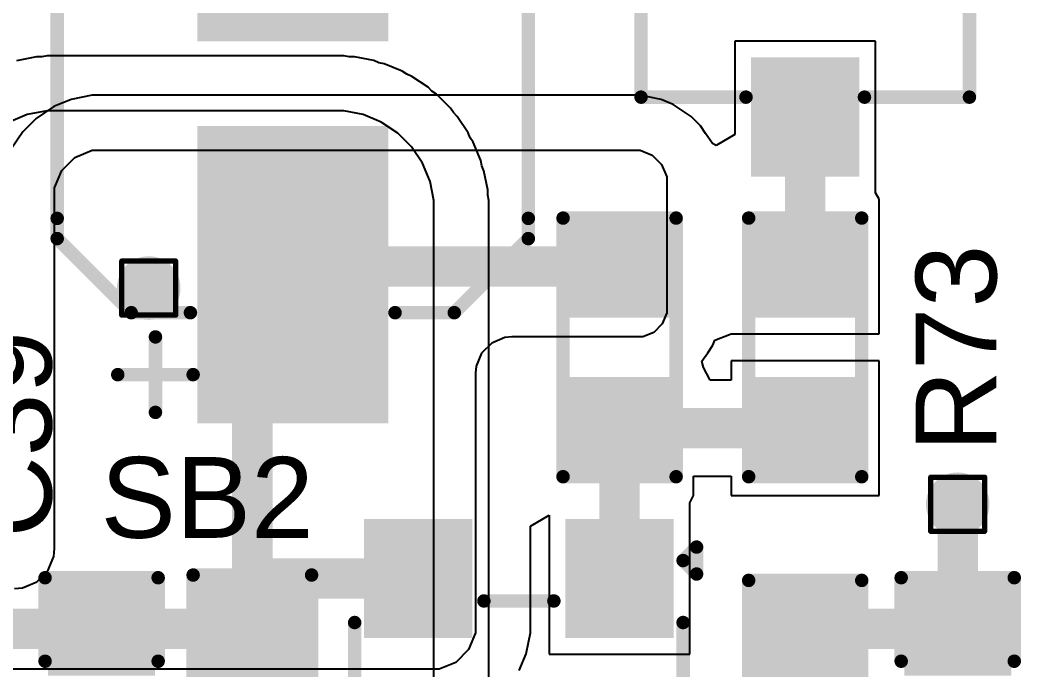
# Model space of a CAD drawing. Header units: inches. Extents: x -40 to 219, y 2 to 133.
# Drawn here: x 74.08 to 83.53, y 24.15 to 30.28 of the extents above; entities that cross this region are included whole.
import ezdxf

# ---------------------------------------------------------------- set-up
doc = ezdxf.new("R2010")
doc.units = ezdxf.units.IN
for name, color, linetype in [('Bottom Layer', 5, 'Continuous'), ('Drill Drawing', 1, 'Continuous'), ('Top Layer', 1, 'Continuous'), ('Top Overlay', 2, 'Continuous'), ('Top Paste', 8, 'Continuous'), ('Top Solder', 216, 'Continuous'), ('Via Holes', 16, 'Continuous')]:
    doc.layers.add(name, color=color, linetype=linetype)
doc.styles.add('Arial', font='', dxfattribs={"height": 0.2})
doc.styles.get('Arial').set_extended_font_data('Arial')

# ---------------------------------------------------------------- blocks, each defined once
blk = doc.blocks.new('S______B______27')
at = {"layer": 'Top Layer'}
for points in [[(-1.143, -0.4445), (-1.143, 0.4445), (-0.3809999999999999, 0.4445), (-0.3809999999999999, -0.4445)], [(0.3809999999999999, -0.4445), (0.3809999999999999, 0.4445), (1.143, 0.4445), (1.143, -0.4445)]]:
    blk.add_hatch(color=1, dxfattribs=at).paths.add_polyline_path(points)
at = {"layer": 'Top Paste'}
for points in [[(-1.143, -0.4445), (-1.143, 0.4445), (-0.3809999999999999, 0.4445), (-0.3809999999999999, -0.4445)], [(0.3809999999999999, -0.4445), (0.3809999999999999, 0.4445), (1.143, 0.4445), (1.143, -0.4445)]]:
    blk.add_hatch(color=8, dxfattribs=at).paths.add_polyline_path(points)
at = {"layer": 'Top Solder'}
for points in [[(-1.2446, -0.5460999999999999), (-1.2446, 0.5460999999999999), (-0.2794, 0.5460999999999999), (-0.2794, -0.5460999999999999)], [(0.2794, -0.5460999999999999), (0.2794, 0.5460999999999999), (1.2446, 0.5460999999999999), (1.2446, -0.5460999999999999)]]:
    blk.add_hatch(color=216, dxfattribs=at).paths.add_polyline_path(points)
at = {"layer": 'Top Overlay'}
for points in [[(-1.27, 0.5588, 0.127, 0.127, 0), (-1.27, -0.5588, 0.127, 0.127, 0)], [(-1.27, 0.5588, 0.127, 0.127, 0), (1.27, 0.5588, 0.127, 0.127, 0)], [(1.27, 0.5588, 0.127, 0.127, 0), (1.27, -0.5588, 0.127, 0.127, 0)], [(-1.27, -0.5588, 0.127, 0.127, 0), (1.27, -0.5588, 0.127, 0.127, 0)]]:
    blk.add_lwpolyline(points, format="xyseb", dxfattribs=at)
for points in [[(-1.30175, 0.5588, 0.0635, 0.0635, 1), (-1.23825, 0.5588, 0.0635, 0.0635, 1)], [(-1.30175, 0.5588, 0.0635, 0.0635, 1), (-1.23825, 0.5588, 0.0635, 0.0635, 1)], [(1.23825, 0.5588, 0.0635, 0.0635, 1), (1.30175, 0.5588, 0.0635, 0.0635, 1)], [(1.23825, 0.5588, 0.0635, 0.0635, 1), (1.30175, 0.5588, 0.0635, 0.0635, 1)], [(-1.30175, -0.5588, 0.0635, 0.0635, 1), (-1.23825, -0.5588, 0.0635, 0.0635, 1)], [(-1.30175, -0.5588, 0.0635, 0.0635, 1), (-1.23825, -0.5588, 0.0635, 0.0635, 1)], [(1.23825, -0.5588, 0.0635, 0.0635, 1), (1.30175, -0.5588, 0.0635, 0.0635, 1)], [(1.23825, -0.5588, 0.0635, 0.0635, 1), (1.30175, -0.5588, 0.0635, 0.0635, 1)]]:
    blk.add_lwpolyline(points, format="xyseb", close=True, dxfattribs=at)
blk = doc.blocks.new('R___0603_33')
at = {"layer": 'Top Layer'}
for points in [[(-0.3809999999999999, 0.4445), (-0.3809999999999999, -0.4445), (-1.143, -0.4445), (-1.143, 0.4445)], [(1.143, 0.4445), (1.143, -0.4445), (0.3809999999999999, -0.4445), (0.3809999999999999, 0.4445)]]:
    blk.add_hatch(color=1, dxfattribs=at).paths.add_polyline_path(points)
at = {"layer": 'Top Paste'}
for points in [[(-0.3809999999999999, 0.4445), (-0.3809999999999999, -0.4445), (-1.143, -0.4445), (-1.143, 0.4445)], [(1.143, 0.4445), (1.143, -0.4445), (0.3809999999999999, -0.4445), (0.3809999999999999, 0.4445)]]:
    blk.add_hatch(color=8, dxfattribs=at).paths.add_polyline_path(points)
at = {"layer": 'Top Solder'}
for points in [[(-0.2794, 0.5460999999999999), (-0.2794, -0.5460999999999999), (-1.2446, -0.5460999999999999), (-1.2446, 0.5460999999999999)], [(1.2446, 0.5460999999999999), (1.2446, -0.5460999999999999), (0.2794, -0.5460999999999999), (0.2794, 0.5460999999999999)]]:
    blk.add_hatch(color=216, dxfattribs=at).paths.add_polyline_path(points)
at = {"layer": 'Top Overlay'}
for points in [[(-1.2192, 0.5334, 0.127, 0.127, 0), (1.2192, 0.5334, 0.127, 0.127, 0)], [(-1.2192, 0.5334, 0.127, 0.127, 0), (-1.2192, -0.5334, 0.127, 0.127, 0)], [(1.2192, 0.5334, 0.127, 0.127, 0), (1.2192, -0.5334, 0.127, 0.127, 0)], [(-1.2192, -0.5334, 0.127, 0.127, 0), (1.2192, -0.5334, 0.127, 0.127, 0)]]:
    blk.add_lwpolyline(points, format="xyseb", dxfattribs=at)
for points in [[(-1.25095, 0.5334, 0.0635, 0.0635, 1), (-1.18745, 0.5334, 0.0635, 0.0635, 1)], [(-1.25095, 0.5334, 0.0635, 0.0635, 1), (-1.18745, 0.5334, 0.0635, 0.0635, 1)], [(1.18745, 0.5334, 0.0635, 0.0635, 1), (1.25095, 0.5334, 0.0635, 0.0635, 1)], [(1.18745, 0.5334, 0.0635, 0.0635, 1), (1.25095, 0.5334, 0.0635, 0.0635, 1)], [(-1.25095, -0.5334, 0.0635, 0.0635, 1), (-1.18745, -0.5334, 0.0635, 0.0635, 1)], [(-1.25095, -0.5334, 0.0635, 0.0635, 1), (-1.18745, -0.5334, 0.0635, 0.0635, 1)], [(1.18745, -0.5334, 0.0635, 0.0635, 1), (1.25095, -0.5334, 0.0635, 0.0635, 1)], [(1.18745, -0.5334, 0.0635, 0.0635, 1), (1.25095, -0.5334, 0.0635, 0.0635, 1)]]:
    blk.add_lwpolyline(points, format="xyseb", close=True, dxfattribs=at)
blk = doc.blocks.new('R___0603_45')
at = {"layer": 'Top Layer'}
for points in [[(-0.3809999999999999, 0.4445), (-0.3809999999999999, -0.4445), (-1.143, -0.4445), (-1.143, 0.4445)], [(1.143, 0.4445), (1.143, -0.4445), (0.3809999999999999, -0.4445), (0.3809999999999999, 0.4445)]]:
    blk.add_hatch(color=1, dxfattribs=at).paths.add_polyline_path(points)
at = {"layer": 'Top Paste'}
for points in [[(-0.3809999999999999, 0.4445), (-0.3809999999999999, -0.4445), (-1.143, -0.4445), (-1.143, 0.4445)], [(1.143, 0.4445), (1.143, -0.4445), (0.3809999999999999, -0.4445), (0.3809999999999999, 0.4445)]]:
    blk.add_hatch(color=8, dxfattribs=at).paths.add_polyline_path(points)
at = {"layer": 'Top Solder'}
for points in [[(-0.2794, 0.5460999999999999), (-0.2794, -0.5460999999999999), (-1.2446, -0.5460999999999999), (-1.2446, 0.5460999999999999)], [(1.2446, 0.5460999999999999), (1.2446, -0.5460999999999999), (0.2794, -0.5460999999999999), (0.2794, 0.5460999999999999)]]:
    blk.add_hatch(color=216, dxfattribs=at).paths.add_polyline_path(points)
at = {"layer": 'Top Overlay'}
for points in [[(-1.2192, 0.5334, 0.127, 0.127, 0), (1.2192, 0.5334, 0.127, 0.127, 0)], [(-1.2192, 0.5334, 0.127, 0.127, 0), (-1.2192, -0.5334, 0.127, 0.127, 0)], [(1.2192, 0.5334, 0.127, 0.127, 0), (1.2192, -0.5334, 0.127, 0.127, 0)], [(-1.2192, -0.5334, 0.127, 0.127, 0), (1.2192, -0.5334, 0.127, 0.127, 0)]]:
    blk.add_lwpolyline(points, format="xyseb", dxfattribs=at)
for points in [[(-1.25095, 0.5334, 0.0635, 0.0635, 1), (-1.18745, 0.5334, 0.0635, 0.0635, 1)], [(-1.25095, 0.5334, 0.0635, 0.0635, 1), (-1.18745, 0.5334, 0.0635, 0.0635, 1)], [(1.18745, 0.5334, 0.0635, 0.0635, 1), (1.25095, 0.5334, 0.0635, 0.0635, 1)], [(1.18745, 0.5334, 0.0635, 0.0635, 1), (1.25095, 0.5334, 0.0635, 0.0635, 1)], [(-1.25095, -0.5334, 0.0635, 0.0635, 1), (-1.18745, -0.5334, 0.0635, 0.0635, 1)], [(-1.25095, -0.5334, 0.0635, 0.0635, 1), (-1.18745, -0.5334, 0.0635, 0.0635, 1)], [(1.18745, -0.5334, 0.0635, 0.0635, 1), (1.25095, -0.5334, 0.0635, 0.0635, 1)], [(1.18745, -0.5334, 0.0635, 0.0635, 1), (1.25095, -0.5334, 0.0635, 0.0635, 1)]]:
    blk.add_lwpolyline(points, format="xyseb", close=True, dxfattribs=at)
blk = doc.blocks.new('R___0603_53')
at = {"layer": 'Top Layer'}
for points in [[(-0.3809999999999999, 0.4445), (-0.3809999999999999, -0.4445), (-1.143, -0.4445), (-1.143, 0.4445)], [(1.143, 0.4445), (1.143, -0.4445), (0.3809999999999999, -0.4445), (0.3809999999999999, 0.4445)]]:
    blk.add_hatch(color=1, dxfattribs=at).paths.add_polyline_path(points)
at = {"layer": 'Top Paste'}
for points in [[(-0.3809999999999999, 0.4445), (-0.3809999999999999, -0.4445), (-1.143, -0.4445), (-1.143, 0.4445)], [(1.143, 0.4445), (1.143, -0.4445), (0.3809999999999999, -0.4445), (0.3809999999999999, 0.4445)]]:
    blk.add_hatch(color=8, dxfattribs=at).paths.add_polyline_path(points)
at = {"layer": 'Top Solder'}
for points in [[(-0.2794, 0.5460999999999999), (-0.2794, -0.5460999999999999), (-1.2446, -0.5460999999999999), (-1.2446, 0.5460999999999999)], [(1.2446, 0.5460999999999999), (1.2446, -0.5460999999999999), (0.2794, -0.5460999999999999), (0.2794, 0.5460999999999999)]]:
    blk.add_hatch(color=216, dxfattribs=at).paths.add_polyline_path(points)
at = {"layer": 'Top Overlay'}
for points in [[(-1.2192, 0.5334, 0.127, 0.127, 0), (1.2192, 0.5334, 0.127, 0.127, 0)], [(-1.2192, 0.5334, 0.127, 0.127, 0), (-1.2192, -0.5334, 0.127, 0.127, 0)], [(1.2192, 0.5334, 0.127, 0.127, 0), (1.2192, -0.5334, 0.127, 0.127, 0)], [(-1.2192, -0.5334, 0.127, 0.127, 0), (1.2192, -0.5334, 0.127, 0.127, 0)]]:
    blk.add_lwpolyline(points, format="xyseb", dxfattribs=at)
for points in [[(-1.25095, 0.5334, 0.0635, 0.0635, 1), (-1.18745, 0.5334, 0.0635, 0.0635, 1)], [(-1.25095, 0.5334, 0.0635, 0.0635, 1), (-1.18745, 0.5334, 0.0635, 0.0635, 1)], [(1.18745, 0.5334, 0.0635, 0.0635, 1), (1.25095, 0.5334, 0.0635, 0.0635, 1)], [(1.18745, 0.5334, 0.0635, 0.0635, 1), (1.25095, 0.5334, 0.0635, 0.0635, 1)], [(-1.25095, -0.5334, 0.0635, 0.0635, 1), (-1.18745, -0.5334, 0.0635, 0.0635, 1)], [(-1.25095, -0.5334, 0.0635, 0.0635, 1), (-1.18745, -0.5334, 0.0635, 0.0635, 1)], [(1.18745, -0.5334, 0.0635, 0.0635, 1), (1.25095, -0.5334, 0.0635, 0.0635, 1)], [(1.18745, -0.5334, 0.0635, 0.0635, 1), (1.25095, -0.5334, 0.0635, 0.0635, 1)]]:
    blk.add_lwpolyline(points, format="xyseb", close=True, dxfattribs=at)
blk = doc.blocks.new('SOT_23_116')
at = {"layer": 'Top Layer'}
for points in [[(-0.41000045, 1.46000089), (0.41000045, 1.46000089), (0.41000045, 0.54000019), (-0.41000045, 0.54000019)], [(-1.36000109, -0.54000019), (-0.54000019, -0.54000019), (-0.54000019, -1.46000089), (-1.36000109, -1.46000089)], [(0.54000019, -0.54000019), (1.36000109, -0.54000019), (1.36000109, -1.46000089), (0.54000019, -1.46000089)]]:
    blk.add_hatch(color=1, dxfattribs=at).paths.add_polyline_path(points)
at = {"layer": 'Top Paste'}
for points in [[(-0.41000045, 1.46000089), (0.41000045, 1.46000089), (0.41000045, 0.54000019), (-0.41000045, 0.54000019)], [(-1.36000109, -0.54000019), (-0.54000019, -0.54000019), (-0.54000019, -1.46000089), (-1.36000109, -1.46000089)], [(0.54000019, -0.54000019), (1.36000109, -0.54000019), (1.36000109, -1.46000089), (0.54000019, -1.46000089)]]:
    blk.add_hatch(color=8, dxfattribs=at).paths.add_polyline_path(points)
at = {"layer": 'Top Solder'}
for points in [[(-0.51160045, 1.56160089), (0.51160045, 1.56160089), (0.51160045, 0.43840019), (-0.51160045, 0.43840019)], [(-1.46160109, -0.43840019), (-0.43840019, -0.43840019), (-0.43840019, -1.56160089), (-1.46160109, -1.56160089)], [(0.43840019, -0.43840019), (1.46160109, -0.43840019), (1.46160109, -1.56160089), (0.43840019, -1.56160089)]]:
    blk.add_hatch(color=216, dxfattribs=at).paths.add_polyline_path(points)
at = {"layer": 'Top Overlay'}
for points in [[(-0.5588, 0.8128, 0.127, 0.127, 0), (-1.54940254, 0.8127974599999999, 0.127, 0.127, 0)], [(-1.5494, -0.5841999999999999, 0.127, 0.127, 0), (-1.54940254, 0.8127974599999999, 0.127, 0.127, 0)], [(1.54940254, 0.8127974599999999, 0.127, 0.127, 0), (0.5588, 0.8128, 0.127, 0.127, 0)], [(1.54940254, 0.8127974599999999, 0.127, 0.127, 0), (1.5494, -0.5841999999999999, 0.127, 0.127, 0)], [(0.3302, -0.7874, 0.127, 0.127, 0), (-0.3302, -0.7874, 0.127, 0.127, 0)], [(-1.5494, -1.1684, 0.127, 0.127, 0), (-1.6764, -1.0414, 0.127, 0.127, 0)], [(-1.6764, -1.0414, 0.127, 0.127, 0), (-1.6764, -1.29540254, 0.127, 0.127, 0)], [(-1.5494, -1.1684, 0.127, 0.127, 0), (-1.6764, -1.29540254, 0.127, 0.127, 0)]]:
    blk.add_lwpolyline(points, format="xyseb", dxfattribs=at)
for points in [[(-1.58115254, 0.8127974599999999, 0.0635, 0.0635, 1), (-1.51765254, 0.8127974599999999, 0.0635, 0.0635, 1)], [(-1.58115254, 0.8127974599999999, 0.0635, 0.0635, 1), (-1.51765254, 0.8127974599999999, 0.0635, 0.0635, 1)], [(-0.5905499999999999, 0.8128, 0.0635, 0.0635, 1), (-0.52705, 0.8128, 0.0635, 0.0635, 1)], [(0.52705, 0.8128, 0.0635, 0.0635, 1), (0.5905499999999999, 0.8128, 0.0635, 0.0635, 1)], [(1.51765254, 0.8127974599999999, 0.0635, 0.0635, 1), (1.58115254, 0.8127974599999999, 0.0635, 0.0635, 1)], [(1.51765254, 0.8127974599999999, 0.0635, 0.0635, 1), (1.58115254, 0.8127974599999999, 0.0635, 0.0635, 1)], [(-1.58115, -0.5841999999999999, 0.0635, 0.0635, 1), (-1.51765, -0.5841999999999999, 0.0635, 0.0635, 1)], [(1.51765, -0.5841999999999999, 0.0635, 0.0635, 1), (1.58115, -0.5841999999999999, 0.0635, 0.0635, 1)], [(-0.36195, -0.7874, 0.0635, 0.0635, 1), (-0.29845, -0.7874, 0.0635, 0.0635, 1)], [(0.29845, -0.7874, 0.0635, 0.0635, 1), (0.36195, -0.7874, 0.0635, 0.0635, 1)], [(-1.70815, -1.0414, 0.0635, 0.0635, 1), (-1.64465, -1.0414, 0.0635, 0.0635, 1)], [(-1.70815, -1.0414, 0.0635, 0.0635, 1), (-1.64465, -1.0414, 0.0635, 0.0635, 1)], [(-1.58115, -1.1684, 0.0635, 0.0635, 1), (-1.51765, -1.1684, 0.0635, 0.0635, 1)], [(-1.58115, -1.1684, 0.0635, 0.0635, 1), (-1.51765, -1.1684, 0.0635, 0.0635, 1)], [(-1.70815, -1.29540254, 0.0635, 0.0635, 1), (-1.64465, -1.29540254, 0.0635, 0.0635, 1)], [(-1.70815, -1.29540254, 0.0635, 0.0635, 1), (-1.64465, -1.29540254, 0.0635, 0.0635, 1)]]:
    blk.add_lwpolyline(points, format="xyseb", close=True, dxfattribs=at)
blk = doc.blocks.new('SOT_23_122')
at = {"layer": 'Top Layer'}
for points in [[(-0.41000045, 1.46000089), (0.41000045, 1.46000089), (0.41000045, 0.54000019), (-0.41000045, 0.54000019)], [(-1.36000109, -0.54000019), (-0.54000019, -0.54000019), (-0.54000019, -1.46000089), (-1.36000109, -1.46000089)], [(0.54000019, -0.54000019), (1.36000109, -0.54000019), (1.36000109, -1.46000089), (0.54000019, -1.46000089)]]:
    blk.add_hatch(color=1, dxfattribs=at).paths.add_polyline_path(points)
at = {"layer": 'Top Paste'}
for points in [[(-0.41000045, 1.46000089), (0.41000045, 1.46000089), (0.41000045, 0.54000019), (-0.41000045, 0.54000019)], [(-1.36000109, -0.54000019), (-0.54000019, -0.54000019), (-0.54000019, -1.46000089), (-1.36000109, -1.46000089)], [(0.54000019, -0.54000019), (1.36000109, -0.54000019), (1.36000109, -1.46000089), (0.54000019, -1.46000089)]]:
    blk.add_hatch(color=8, dxfattribs=at).paths.add_polyline_path(points)
at = {"layer": 'Top Solder'}
for points in [[(-0.51160045, 1.56160089), (0.51160045, 1.56160089), (0.51160045, 0.43840019), (-0.51160045, 0.43840019)], [(-1.46160109, -0.43840019), (-0.43840019, -0.43840019), (-0.43840019, -1.56160089), (-1.46160109, -1.56160089)], [(0.43840019, -0.43840019), (1.46160109, -0.43840019), (1.46160109, -1.56160089), (0.43840019, -1.56160089)]]:
    blk.add_hatch(color=216, dxfattribs=at).paths.add_polyline_path(points)
at = {"layer": 'Top Overlay'}
for points in [[(-1.5494, 0.8128, 0.127, 0.127, 0), (-1.54940254, -0.5841999999999999, 0.127, 0.127, 0)], [(-0.5588, 0.8128, 0.127, 0.127, 0), (-1.5494, 0.8128, 0.127, 0.127, 0)], [(1.5494, 0.8128, 0.127, 0.127, 0), (0.5588, 0.8128, 0.127, 0.127, 0)], [(1.54940254, -0.5841999999999999, 0.127, 0.127, 0), (1.5494, 0.8128, 0.127, 0.127, 0)], [(0.3302, -0.7874, 0.127, 0.127, 0), (-0.3302, -0.7874, 0.127, 0.127, 0)], [(-1.5494, -1.1684, 0.127, 0.127, 0), (-1.6764, -1.0414, 0.127, 0.127, 0)], [(-1.6764, -1.0414, 0.127, 0.127, 0), (-1.6764, -1.2954, 0.127, 0.127, 0)], [(-1.5494, -1.1684, 0.127, 0.127, 0), (-1.6764, -1.2954, 0.127, 0.127, 0)]]:
    blk.add_lwpolyline(points, format="xyseb", dxfattribs=at)
for points in [[(-1.58115, 0.8128, 0.0635, 0.0635, 1), (-1.51765, 0.8128, 0.0635, 0.0635, 1)], [(-1.58115, 0.8128, 0.0635, 0.0635, 1), (-1.51765, 0.8128, 0.0635, 0.0635, 1)], [(-0.5905499999999999, 0.8128, 0.0635, 0.0635, 1), (-0.52705, 0.8128, 0.0635, 0.0635, 1)], [(0.52705, 0.8128, 0.0635, 0.0635, 1), (0.5905499999999999, 0.8128, 0.0635, 0.0635, 1)], [(1.51765, 0.8128, 0.0635, 0.0635, 1), (1.58115, 0.8128, 0.0635, 0.0635, 1)], [(1.51765, 0.8128, 0.0635, 0.0635, 1), (1.58115, 0.8128, 0.0635, 0.0635, 1)], [(-1.58115254, -0.5841999999999999, 0.0635, 0.0635, 1), (-1.51765254, -0.5841999999999999, 0.0635, 0.0635, 1)], [(1.51765254, -0.5841999999999999, 0.0635, 0.0635, 1), (1.58115254, -0.5841999999999999, 0.0635, 0.0635, 1)], [(-0.36195, -0.7874, 0.0635, 0.0635, 1), (-0.29845, -0.7874, 0.0635, 0.0635, 1)], [(0.29845, -0.7874, 0.0635, 0.0635, 1), (0.36195, -0.7874, 0.0635, 0.0635, 1)], [(-1.70815, -1.0414, 0.0635, 0.0635, 1), (-1.64465, -1.0414, 0.0635, 0.0635, 1)], [(-1.70815, -1.0414, 0.0635, 0.0635, 1), (-1.64465, -1.0414, 0.0635, 0.0635, 1)], [(-1.58115, -1.1684, 0.0635, 0.0635, 1), (-1.51765, -1.1684, 0.0635, 0.0635, 1)], [(-1.58115, -1.1684, 0.0635, 0.0635, 1), (-1.51765, -1.1684, 0.0635, 0.0635, 1)], [(-1.70815, -1.2954, 0.0635, 0.0635, 1), (-1.64465, -1.2954, 0.0635, 0.0635, 1)], [(-1.70815, -1.2954, 0.0635, 0.0635, 1), (-1.64465, -1.2954, 0.0635, 0.0635, 1)]]:
    blk.add_lwpolyline(points, format="xyseb", close=True, dxfattribs=at)
blk = doc.blocks.new('C___0603_173')
at = {"layer": 'Top Layer'}
for points in [[(-0.3809999999999999, 0.4445), (-0.3809999999999999, -0.4445), (-1.143, -0.4445), (-1.143, 0.4445)], [(1.143, 0.4445), (1.143, -0.4445), (0.3809999999999999, -0.4445), (0.3809999999999999, 0.4445)]]:
    blk.add_hatch(color=1, dxfattribs=at).paths.add_polyline_path(points)
at = {"layer": 'Top Paste'}
for points in [[(-0.3809999999999999, 0.4445), (-0.3809999999999999, -0.4445), (-1.143, -0.4445), (-1.143, 0.4445)], [(1.143, 0.4445), (1.143, -0.4445), (0.3809999999999999, -0.4445), (0.3809999999999999, 0.4445)]]:
    blk.add_hatch(color=8, dxfattribs=at).paths.add_polyline_path(points)
at = {"layer": 'Top Solder'}
for points in [[(-0.3210001199999999, 0.50449988), (-0.3210001199999999, -0.50449988), (-1.20299988, -0.50449988), (-1.20299988, 0.50449988)], [(1.20299988, 0.50449988), (1.20299988, -0.50449988), (0.3210001199999999, -0.50449988), (0.3210001199999999, 0.50449988)]]:
    blk.add_hatch(color=216, dxfattribs=at).paths.add_polyline_path(points)
at = {"layer": 'Top Overlay'}
for points in [[(-1.2446, 0.5334, 0.127, 0.127, 0), (-0.4571999999999999, 0.5334, 0.127, 0.127, 0)], [(-1.2446, 0.5334, 0.127, 0.127, 0), (-1.2446, -0.5334, 0.127, 0.127, 0)], [(0.4571999999999999, 0.5334, 0.127, 0.127, 0), (1.2446, 0.5334, 0.127, 0.127, 0)], [(1.2446, 0.5334, 0.127, 0.127, 0), (1.2446, -0.5334, 0.127, 0.127, 0)], [(-1.2446, -0.5334, 0.127, 0.127, 0), (-0.4571999999999999, -0.5334, 0.127, 0.127, 0)], [(0.4571999999999999, -0.5334, 0.127, 0.127, 0), (1.2446, -0.5334, 0.127, 0.127, 0)]]:
    blk.add_lwpolyline(points, format="xyseb", dxfattribs=at)
for points in [[(-1.27635, 0.5334, 0.0635, 0.0635, 1), (-1.21285, 0.5334, 0.0635, 0.0635, 1)], [(-1.27635, 0.5334, 0.0635, 0.0635, 1), (-1.21285, 0.5334, 0.0635, 0.0635, 1)], [(-0.4889499999999999, 0.5334, 0.0635, 0.0635, 1), (-0.42545, 0.5334, 0.0635, 0.0635, 1)], [(0.42545, 0.5334, 0.0635, 0.0635, 1), (0.4889499999999999, 0.5334, 0.0635, 0.0635, 1)], [(1.21285, 0.5334, 0.0635, 0.0635, 1), (1.27635, 0.5334, 0.0635, 0.0635, 1)], [(1.21285, 0.5334, 0.0635, 0.0635, 1), (1.27635, 0.5334, 0.0635, 0.0635, 1)], [(-1.27635, -0.5334, 0.0635, 0.0635, 1), (-1.21285, -0.5334, 0.0635, 0.0635, 1)], [(-1.27635, -0.5334, 0.0635, 0.0635, 1), (-1.21285, -0.5334, 0.0635, 0.0635, 1)], [(-0.4889499999999999, -0.5334, 0.0635, 0.0635, 1), (-0.42545, -0.5334, 0.0635, 0.0635, 1)], [(0.42545, -0.5334, 0.0635, 0.0635, 1), (0.4889499999999999, -0.5334, 0.0635, 0.0635, 1)], [(1.21285, -0.5334, 0.0635, 0.0635, 1), (1.27635, -0.5334, 0.0635, 0.0635, 1)], [(1.21285, -0.5334, 0.0635, 0.0635, 1), (1.27635, -0.5334, 0.0635, 0.0635, 1)]]:
    blk.add_lwpolyline(points, format="xyseb", close=True, dxfattribs=at)
blk = doc.blocks.new('RVT1E100M0405__175')
at = {"layer": 'Top Layer'}
for points in [[(-3.09999888, 0.7999996699999999), (-0.499999, 0.7999996699999999), (-0.499999, -0.7999996699999999), (-3.09999888, -0.7999996699999999)], [(0.50000154, 0.7999996699999999), (3.10000142, 0.7999996699999999), (3.10000142, -0.7999996699999999), (0.50000154, -0.7999996699999999)]]:
    blk.add_hatch(color=1, dxfattribs=at).paths.add_polyline_path(points)
at = {"layer": 'Top Paste'}
for points in [[(-3.09999888, 0.7999996699999999), (-0.499999, 0.7999996699999999), (-0.499999, -0.7999996699999999), (-3.09999888, -0.7999996699999999)], [(0.50000154, 0.7999996699999999), (3.10000142, 0.7999996699999999), (3.10000142, -0.7999996699999999), (0.50000154, -0.7999996699999999)]]:
    blk.add_hatch(color=8, dxfattribs=at).paths.add_polyline_path(points)
at = {"layer": 'Top Solder'}
for points in [[(-3.20159888, 0.90159967), (-0.398399, 0.90159967), (-0.398399, -0.90159967), (-3.20159888, -0.90159967)], [(0.39840154, 0.90159967), (3.20160142, 0.90159967), (3.20160142, -0.90159967), (0.39840154, -0.90159967)]]:
    blk.add_hatch(color=216, dxfattribs=at).paths.add_polyline_path(points)
at = {"layer": 'Top Overlay'}
for points in [[(-1.4605, 2.2225, 0.127, 0.127, 0), (-2.159, 1.524, 0.127, 0.127, 0)], [(-1.4605, 2.2225, 0.127, 0.127, 0), (-1.27, 2.2225, 0.127, 0.127, 0)], [(-1.27, 2.2225, 0.127, 0.127, 0), (2.159, 2.2225, 0.127, 0.127, 0)], [(2.159, 2.2225, 0.127, 0.127, 0), (2.159, 0.9905999999999999, 0.127, 0.127, 0)], [(-2.7432, 1.651, 0.127, 0.127, 0), (-2.7432, 0.9397999999999999, 0.127, 0.127, 0)], [(-2.159, 1.524, 0.127, 0.127, 0), (-2.15899746, 0.9652025399999999, 0.127, 0.127, 0)], [(-3.0988, 1.2954, 0.127, 0.127, 0), (-2.3876, 1.2954, 0.127, 0.127, 0)], [(-2.15899746, -0.9652025399999999, 0.127, 0.127, 0), (-2.159, -1.524, 0.127, 0.127, 0)], [(2.159, -0.9905999999999999, 0.127, 0.127, 0), (2.159, -2.2225, 0.127, 0.127, 0)], [(-2.159, -1.524, 0.127, 0.127, 0), (-1.4605, -2.2225, 0.127, 0.127, 0)], [(-1.4605, -2.2225, 0.127, 0.127, 0), (-1.27, -2.2225, 0.127, 0.127, 0)], [(-1.27, -2.2225, 0.127, 0.127, 0), (2.159, -2.2225, 0.127, 0.127, 0)]]:
    blk.add_lwpolyline(points, format="xyseb", dxfattribs=at)
for points in [[(-1.49225, 2.2225, 0.0635, 0.0635, 1), (-1.42875, 2.2225, 0.0635, 0.0635, 1)], [(-1.49225, 2.2225, 0.0635, 0.0635, 1), (-1.42875, 2.2225, 0.0635, 0.0635, 1)], [(-1.30175, 2.2225, 0.0635, 0.0635, 1), (-1.23825, 2.2225, 0.0635, 0.0635, 1)], [(-1.30175, 2.2225, 0.0635, 0.0635, 1), (-1.23825, 2.2225, 0.0635, 0.0635, 1)], [(2.12725, 2.2225, 0.0635, 0.0635, 1), (2.19075, 2.2225, 0.0635, 0.0635, 1)], [(2.12725, 2.2225, 0.0635, 0.0635, 1), (2.19075, 2.2225, 0.0635, 0.0635, 1)], [(-2.77495, 1.651, 0.0635, 0.0635, 1), (-2.71145, 1.651, 0.0635, 0.0635, 1)], [(-2.19075, 1.524, 0.0635, 0.0635, 1), (-2.12725, 1.524, 0.0635, 0.0635, 1)], [(-2.19075, 1.524, 0.0635, 0.0635, 1), (-2.12725, 1.524, 0.0635, 0.0635, 1)], [(-3.13055, 1.2954, 0.0635, 0.0635, 1), (-3.06705, 1.2954, 0.0635, 0.0635, 1)], [(-2.41935, 1.2954, 0.0635, 0.0635, 1), (-2.35585, 1.2954, 0.0635, 0.0635, 1)], [(2.12725, 0.9905999999999999, 0.0635, 0.0635, 1), (2.19075, 0.9905999999999999, 0.0635, 0.0635, 1)], [(-2.77495, 0.9397999999999999, 0.0635, 0.0635, 1), (-2.71145, 0.9397999999999999, 0.0635, 0.0635, 1)], [(-2.19074746, 0.9652025399999999, 0.0635, 0.0635, 1), (-2.12724746, 0.9652025399999999, 0.0635, 0.0635, 1)], [(-2.19074746, -0.9652025399999999, 0.0635, 0.0635, 1), (-2.12724746, -0.9652025399999999, 0.0635, 0.0635, 1)], [(2.12725, -0.9905999999999999, 0.0635, 0.0635, 1), (2.19075, -0.9905999999999999, 0.0635, 0.0635, 1)], [(-2.19075, -1.524, 0.0635, 0.0635, 1), (-2.12725, -1.524, 0.0635, 0.0635, 1)], [(-2.19075, -1.524, 0.0635, 0.0635, 1), (-2.12725, -1.524, 0.0635, 0.0635, 1)], [(-1.49225, -2.2225, 0.0635, 0.0635, 1), (-1.42875, -2.2225, 0.0635, 0.0635, 1)], [(-1.49225, -2.2225, 0.0635, 0.0635, 1), (-1.42875, -2.2225, 0.0635, 0.0635, 1)], [(-1.30175, -2.2225, 0.0635, 0.0635, 1), (-1.23825, -2.2225, 0.0635, 0.0635, 1)], [(-1.30175, -2.2225, 0.0635, 0.0635, 1), (-1.23825, -2.2225, 0.0635, 0.0635, 1)], [(2.12725, -2.2225, 0.0635, 0.0635, 1), (2.19075, -2.2225, 0.0635, 0.0635, 1)], [(2.12725, -2.2225, 0.0635, 0.0635, 1), (2.19075, -2.2225, 0.0635, 0.0635, 1)]]:
    blk.add_lwpolyline(points, format="xyseb", close=True, dxfattribs=at)
blk = doc.blocks.new('C___0603_177')
at = {"layer": 'Top Layer'}
for points in [[(-0.3809999999999999, 0.4445), (-0.3809999999999999, -0.4445), (-1.143, -0.4445), (-1.143, 0.4445)], [(1.143, 0.4445), (1.143, -0.4445), (0.3809999999999999, -0.4445), (0.3809999999999999, 0.4445)]]:
    blk.add_hatch(color=1, dxfattribs=at).paths.add_polyline_path(points)
at = {"layer": 'Top Paste'}
for points in [[(-0.3809999999999999, 0.4445), (-0.3809999999999999, -0.4445), (-1.143, -0.4445), (-1.143, 0.4445)], [(1.143, 0.4445), (1.143, -0.4445), (0.3809999999999999, -0.4445), (0.3809999999999999, 0.4445)]]:
    blk.add_hatch(color=8, dxfattribs=at).paths.add_polyline_path(points)
at = {"layer": 'Top Solder'}
for points in [[(-0.3210001199999999, 0.50449988), (-0.3210001199999999, -0.50449988), (-1.20299988, -0.50449988), (-1.20299988, 0.50449988)], [(1.20299988, 0.50449988), (1.20299988, -0.50449988), (0.3210001199999999, -0.50449988), (0.3210001199999999, 0.50449988)]]:
    blk.add_hatch(color=216, dxfattribs=at).paths.add_polyline_path(points)
at = {"layer": 'Top Overlay'}
for points in [[(-0.4571999999999999, 0.5334, 0.127, 0.127, 0), (-1.2446, 0.5334, 0.127, 0.127, 0)], [(-1.2446, -0.5334, 0.127, 0.127, 0), (-1.2446, 0.5334, 0.127, 0.127, 0)], [(1.2446, 0.5334, 0.127, 0.127, 0), (0.4571999999999999, 0.5334, 0.127, 0.127, 0)], [(1.2446, -0.5334, 0.127, 0.127, 0), (1.2446, 0.5334, 0.127, 0.127, 0)], [(-0.4571999999999999, -0.5334, 0.127, 0.127, 0), (-1.2446, -0.5334, 0.127, 0.127, 0)], [(1.2446, -0.5334, 0.127, 0.127, 0), (0.4571999999999999, -0.5334, 0.127, 0.127, 0)]]:
    blk.add_lwpolyline(points, format="xyseb", dxfattribs=at)
for points in [[(-1.27635, 0.5334, 0.0635, 0.0635, 1), (-1.21285, 0.5334, 0.0635, 0.0635, 1)], [(-1.27635, 0.5334, 0.0635, 0.0635, 1), (-1.21285, 0.5334, 0.0635, 0.0635, 1)], [(-0.4889499999999999, 0.5334, 0.0635, 0.0635, 1), (-0.42545, 0.5334, 0.0635, 0.0635, 1)], [(0.42545, 0.5334, 0.0635, 0.0635, 1), (0.4889499999999999, 0.5334, 0.0635, 0.0635, 1)], [(1.21285, 0.5334, 0.0635, 0.0635, 1), (1.27635, 0.5334, 0.0635, 0.0635, 1)], [(1.21285, 0.5334, 0.0635, 0.0635, 1), (1.27635, 0.5334, 0.0635, 0.0635, 1)], [(-1.27635, -0.5334, 0.0635, 0.0635, 1), (-1.21285, -0.5334, 0.0635, 0.0635, 1)], [(-1.27635, -0.5334, 0.0635, 0.0635, 1), (-1.21285, -0.5334, 0.0635, 0.0635, 1)], [(-0.4889499999999999, -0.5334, 0.0635, 0.0635, 1), (-0.42545, -0.5334, 0.0635, 0.0635, 1)], [(0.42545, -0.5334, 0.0635, 0.0635, 1), (0.4889499999999999, -0.5334, 0.0635, 0.0635, 1)], [(1.21285, -0.5334, 0.0635, 0.0635, 1), (1.27635, -0.5334, 0.0635, 0.0635, 1)], [(1.21285, -0.5334, 0.0635, 0.0635, 1), (1.27635, -0.5334, 0.0635, 0.0635, 1)]]:
    blk.add_lwpolyline(points, format="xyseb", close=True, dxfattribs=at)

msp = doc.modelspace()

# ---------------------------------------------------------------- hatches: boundary and pattern name
at = {"layer": 'Bottom Layer'}
h = msp.add_hatch(color=5, dxfattribs=at)
edge = h.paths.add_edge_path()
edge.add_arc((75.29932108, 27.75019596), 0.2999994, 0, 360)
h = msp.add_hatch(color=5, dxfattribs=at)
edge = h.paths.add_edge_path()
edge.add_arc((82.93191947999999, 25.71179008), 0.2999994, 0, 360)
at = {"layer": 'Top Layer'}
h = msp.add_hatch(color=1, dxfattribs=at)
edge = h.paths.add_edge_path()
edge.add_arc((75.29932108, 27.75019596), 0.2999994, 0, 360)
h = msp.add_hatch(color=1, dxfattribs=at)
edge = h.paths.add_edge_path()
edge.add_arc((82.93191947999999, 25.71179008), 0.2999994, 0, 360)
at = {"layer": 'Via Holes'}
h = msp.add_hatch(color=7, dxfattribs=at)
edge = h.paths.add_edge_path()
edge.add_arc((75.29932108, 27.75019596), 0.1499997, 0, 360)
h = msp.add_hatch(color=7, dxfattribs=at)
edge = h.paths.add_edge_path()
edge.add_arc((82.93191947999999, 25.71179008), 0.1499997, 0, 360)

# ---------------------------------------------------------------- linework, layer by layer
at = {"layer": 'Bottom Layer'}
for p, q in [((74.34011548, 29.9404024), (74.29007748, 29.93045068)), ((74.43562963999999, 29.94039986), (74.34011548, 29.9404024)), ((77.04752687999999, 29.94039986), (74.43562963999999, 29.94039986)), ((77.14031308, 29.94040494), (77.04752687999999, 29.94039986)), ((77.19035108, 29.93045322), (77.14031308, 29.94040494)), ((74.23905395999999, 29.93045068), (74.05169086, 29.89318126)), ((74.29007748, 29.93045068), (74.23905395999999, 29.93045068)), ((77.24137205999999, 29.93045576), (77.19035108, 29.93045322)), ((77.4233783, 29.89425822), (77.24137205999999, 29.93045576)), ((77.470508, 29.87473832), (77.4233783, 29.89425822)), ((77.52055361999999, 29.86478406), (77.470508, 29.87473832)), ((77.69200108, 29.79377074), (77.52055361999999, 29.86478406)), ((77.73442161999999, 29.76542688), (77.69200108, 29.79377074)), ((77.78154878, 29.74590698), (77.73442161999999, 29.76542688)), ((77.93584616, 29.64281092), (77.78154878, 29.74590698)), ((77.97191923999999, 29.60673784), (77.93584616, 29.64281092)), ((78.01433978, 29.57839398), (77.97191923999999, 29.60673784)), ((78.14555872, 29.44717504), (78.01433978, 29.57839398)), ((74.15273968, 29.38518126), (73.97625031999999, 29.31207752)), ((74.34010278, 29.42245068), (74.15273968, 29.38518126)), ((74.43561693999999, 29.42244814), (74.34010278, 29.42245068)), ((77.04755481999999, 29.42244814), (74.43561693999999, 29.42244814)), ((77.14034102, 29.42245321999999), (77.04755481999999, 29.42244814)), ((77.32234726, 29.38625568), (77.14034102, 29.42245321999999)), ((77.49379472, 29.31524236), (77.32234726, 29.38625568)), ((78.17390258, 29.40475704), (78.14555872, 29.44717504)), ((78.20997566, 29.36868142), (78.17390258, 29.40475704)), ((77.6480921, 29.2121463), (77.49379472, 29.31524236)), ((78.31307172, 29.21438404), (78.20997566, 29.36868142)), ((77.77931104, 29.08092736), (77.6480921, 29.2121463)), ((78.33259162, 29.16725688), (78.31307172, 29.21438404)), ((78.36093548, 29.12483634), (78.33259162, 29.16725688)), ((78.4319488, 28.95338888), (78.36093548, 29.12483634)), ((77.8824071, 28.92662998), (77.77931104, 29.08092736)), ((77.95342042, 28.75518252), (77.8824071, 28.92662998)), ((78.44190305999999, 28.9033458), (78.4319488, 28.95338888)), ((78.46142296, 28.85621356), (78.44190305999999, 28.9033458)), ((78.49736142, 28.67551288), (78.46142296, 28.85621356)), ((77.98935888, 28.5744793), (77.95342042, 28.75518252)), ((78.49736142, 28.6252031), (78.49736142, 28.67551288)), ((78.50730806, 28.57589408), (78.49736142, 28.6252031)), ((77.98961288, 28.48144164), (77.98935888, 28.5744793)), ((78.50756206, 28.48285642), (78.50730806, 28.57589408)), ((77.98961288, 17.55838754), (77.98961288, 28.48144164)), ((78.50742235999999, 28.4821503), (78.50756206, 28.48285642)), ((78.5075646, 28.48144164), (78.50742235999999, 28.4821503)), ((78.5075646, 17.55841294), (78.5075646, 28.48144164))]:
    msp.add_line(p, q, dxfattribs=at)
at = {"layer": 'Drill Drawing'}
for points in [[(75.04532108, 28.00419596, 0.0508, 0.0508, 0), (75.55332107999999, 28.00419596, 0.0508, 0.0508, 0)], [(75.04532108, 27.49619596, 0.0508, 0.0508, 0), (75.04532108, 28.00419596, 0.0508, 0.0508, 0)], [(75.55332107999999, 27.49619596, 0.0508, 0.0508, 0), (75.55332107999999, 28.00419596, 0.0508, 0.0508, 0)], [(75.04532108, 27.49619596, 0.0508, 0.0508, 0), (75.55332107999999, 27.49619596, 0.0508, 0.0508, 0)], [(82.67791948, 25.96579008, 0.0508, 0.0508, 0), (83.18591948, 25.96579008, 0.0508, 0.0508, 0)], [(82.67791948, 25.45779008, 0.0508, 0.0508, 0), (82.67791948, 25.96579008, 0.0508, 0.0508, 0)], [(83.18591948, 25.45779008, 0.0508, 0.0508, 0), (83.18591948, 25.96579008, 0.0508, 0.0508, 0)], [(82.67791948, 25.45779008, 0.0508, 0.0508, 0), (83.18591948, 25.45779008, 0.0508, 0.0508, 0)]]:
    msp.add_lwpolyline(points, format="xyseb", dxfattribs=at)
for points in [[(75.03262108, 28.00419596, 0.0254, 0.0254, 1), (75.05802107999999, 28.00419596, 0.0254, 0.0254, 1)], [(75.03262108, 28.00419596, 0.0254, 0.0254, 1), (75.05802107999999, 28.00419596, 0.0254, 0.0254, 1)], [(75.54062108, 28.00419596, 0.0254, 0.0254, 1), (75.56602108, 28.00419596, 0.0254, 0.0254, 1)], [(75.54062108, 28.00419596, 0.0254, 0.0254, 1), (75.56602108, 28.00419596, 0.0254, 0.0254, 1)], [(75.03262108, 27.49619596, 0.0254, 0.0254, 1), (75.05802107999999, 27.49619596, 0.0254, 0.0254, 1)], [(75.03262108, 27.49619596, 0.0254, 0.0254, 1), (75.05802107999999, 27.49619596, 0.0254, 0.0254, 1)], [(75.54062108, 27.49619596, 0.0254, 0.0254, 1), (75.56602108, 27.49619596, 0.0254, 0.0254, 1)], [(75.54062108, 27.49619596, 0.0254, 0.0254, 1), (75.56602108, 27.49619596, 0.0254, 0.0254, 1)], [(82.66521947999999, 25.96579008, 0.0254, 0.0254, 1), (82.69061948, 25.96579008, 0.0254, 0.0254, 1)], [(82.66521947999999, 25.96579008, 0.0254, 0.0254, 1), (82.69061948, 25.96579008, 0.0254, 0.0254, 1)], [(83.17321948, 25.96579008, 0.0254, 0.0254, 1), (83.19861947999999, 25.96579008, 0.0254, 0.0254, 1)], [(83.17321948, 25.96579008, 0.0254, 0.0254, 1), (83.19861947999999, 25.96579008, 0.0254, 0.0254, 1)], [(82.66521947999999, 25.45779008, 0.0254, 0.0254, 1), (82.69061948, 25.45779008, 0.0254, 0.0254, 1)], [(82.66521947999999, 25.45779008, 0.0254, 0.0254, 1), (82.69061948, 25.45779008, 0.0254, 0.0254, 1)], [(83.17321948, 25.45779008, 0.0254, 0.0254, 1), (83.19861947999999, 25.45779008, 0.0254, 0.0254, 1)], [(83.17321948, 25.45779008, 0.0254, 0.0254, 1), (83.19861947999999, 25.45779008, 0.0254, 0.0254, 1)]]:
    msp.add_lwpolyline(points, format="xyseb", close=True, dxfattribs=at)
at = {"layer": 'Top Layer'}
for p, q in [((82.15734139999999, 30.0769909), (80.82934303999998, 30.0769909)), ((80.82934303999998, 30.0769909), (80.82934303999998, 29.19698757999999)), ((82.15734139999999, 28.64899528), (82.15734139999999, 30.0769909)), ((74.76640368, 29.56814762), (74.56819223999999, 29.52872174)), ((74.85482108, 29.56814762), (74.76640368, 29.56814762)), ((79.87213642, 29.56814254), (74.85482108, 29.56814762)), ((79.93462041999999, 29.56815015999999), (79.87213642, 29.56814254)), ((79.93463311999999, 29.56814762), (79.93462041999999, 29.56815015999999)), ((79.93464582, 29.56815015999999), (79.93463311999999, 29.56814762)), ((80.01043179999999, 29.55308034), (79.93464582, 29.56815015999999)), ((74.56819223999999, 29.52872174), (74.40481944, 29.46104852)), ((80.13283693999999, 29.52874968), (80.01043179999999, 29.55308034)), ((80.13285472, 29.52873698), (80.13283693999999, 29.52874968)), ((80.24832058, 29.48092148), (80.13285472, 29.52873698)), ((80.24833582, 29.48091132), (80.24832058, 29.48092148)), ((80.24836375999999, 29.48090624), (80.24833582, 29.48091132)), ((80.34142935999999, 29.41871942), (80.24836375999999, 29.48090624)), ((74.40481944, 29.46104852), (74.2367832, 29.34877036)), ((80.41636444, 29.36865856), (80.34142935999999, 29.41871942)), ((74.2367832, 29.34877036), (74.11174408, 29.22373124)), ((80.41637714, 29.36863824), (80.41636444, 29.36865856)), ((80.41639746, 29.36862554), (80.41637714, 29.36863824)), ((80.50476406, 29.2802564), (80.41639746, 29.36862554)), ((80.50477421999999, 29.2802437), (80.50476406, 29.2802564)), ((80.50478692, 29.28023354), (80.50477421999999, 29.2802437)), ((80.55265322, 29.20858522), (80.50478692, 29.28023354)), ((74.11174408, 29.22373124), (73.99946591999999, 29.055695)), ((80.61703714, 29.1122227), (80.55265322, 29.20858522)), ((80.82934303999998, 29.19698757999999), (80.6515405, 29.09286536)), ((80.6515405, 29.09286536), (80.61703714, 29.1122227)), ((74.60303087999999, 28.98252268), (74.76640368, 29.0501959)), ((74.76640368, 29.0501959), (74.85482108, 29.0501959)), ((74.85482108, 29.0501959), (74.85482108, 29.0501959)), ((74.85482108, 29.0501959), (79.87219992, 29.05019082)), ((79.87219992, 29.05019082), (79.93468392, 29.05019844)), ((79.93468392, 29.05019844), (80.0501447, 29.00238294)), ((80.0501447, 29.00238294), (80.1385113, 28.9140138)), ((74.47799176, 28.85748356), (74.60303087999999, 28.98252268)), ((80.1385113, 28.9140138), (80.18632679999999, 28.79855302)), ((74.41032107999999, 28.69411076), (74.47799176, 28.85748356)), ((80.18632172, 28.73607156), (80.18631156, 27.57185748)), ((80.18632679999999, 28.79855302), (80.18631664, 28.73606902)), ((80.18631664, 28.73606902), (80.18632172, 28.73607156)), ((74.41032107999999, 28.6056959), (74.41032107999999, 28.69411076)), ((82.19168219999999, 28.58786255999999), (82.15734139999999, 28.64899528)), ((74.41032107999999, 25.29453158), (74.41032107999999, 28.6056959)), ((82.19167965999999, 27.3178651), (82.19167965999999, 28.58786255999999)), ((82.19167965999999, 28.58786255999999), (82.19168219999999, 28.58786255999999)), ((80.18631664, 27.51559394), (80.14325602, 27.41162666)), ((80.18631156, 27.57185748), (80.18631664, 27.51559394)), ((80.14325602, 27.41162666), (80.06368289999999, 27.33205862)), ((80.06368289999999, 27.33205862), (79.95971562, 27.28900054)), ((80.6409614, 27.2597245), (80.79441296, 27.31776096)), ((80.79441296, 27.31776096), (80.83195416, 27.3178651)), ((80.83195416, 27.3178651), (80.84622895999999, 27.3178651)), ((80.84622895999999, 27.3178651), (82.19167965999999, 27.3178651)), ((78.53543601999999, 27.232102), (78.44043493999999, 27.13795182)), ((78.6592407, 27.2827242), (78.53543601999999, 27.232102)), ((78.72614684, 27.28900308), (78.6592407, 27.2827242)), ((79.90345969999998, 27.28900562), (78.72614684, 27.28900308)), ((79.95971562, 27.28900054), (79.90344954, 27.28900816)), ((79.90344954, 27.28900816), (79.90345969999998, 27.28900562)), ((80.57340247999998, 27.14101252), (80.62177424, 27.21339998)), ((80.62177424, 27.21339998), (80.62177677999999, 27.21341521999999)), ((80.62177677999999, 27.21341521999999), (80.62178693999999, 27.21343046)), ((80.62178693999999, 27.21343046), (80.6409614, 27.2597245)), ((78.44043493999999, 27.13795182), (78.38870021999999, 27.01460942)), ((80.51919126, 27.05987222), (80.57340247999998, 27.14101252)), ((78.38870021999999, 27.01460942), (78.38181936, 26.9477617)), ((80.53258722, 27.00258506), (80.51919126, 27.05987222)), ((82.19167965999999, 27.0638651), (80.79467966, 27.0638651)), ((80.79467966, 27.0638651), (80.79467966, 26.88207222)), ((82.19167965999999, 25.7938651), (82.19167965999999, 27.0638651)), ((78.38181936, 26.94776424), (78.38181428, 24.58452284)), ((78.38181936, 26.9477617), (78.38181936, 26.94776424)), ((80.5976417, 26.88207222), (80.53258722, 27.00258506)), ((80.79467966, 26.88207222), (80.5976417, 26.88207222)), ((80.44032172, 25.79386764), (80.44032172, 25.97565798)), ((80.44032172, 25.97565798), (80.79467966, 25.97565798)), ((80.79467966, 25.97565798), (80.79467966, 25.7938651)), ((80.4057193, 25.72688276), (80.44032426, 25.79386764)), ((80.44032426, 25.79386764), (80.44032172, 25.79386764)), ((80.79467966, 25.7938651), (82.19167965999999, 25.7938651)), ((80.4057193, 24.29888714), (80.4057193, 25.72688276)), ((78.89976854, 25.50598912), (79.07756853999999, 25.60857972)), ((79.07756853999999, 25.60857972), (79.07772093999999, 25.60849336)), ((79.07772093999999, 25.60849336), (79.07772093999999, 24.29888714)), ((78.899766, 24.58459904), (78.89976854, 25.50598912)), ((74.34685918, 25.08533464), (74.40308208, 25.2210697)), ((74.40308208, 25.2210697), (74.41031853999999, 25.29452904)), ((74.41031853999999, 25.29452904), (74.41032107999999, 25.29453158)), ((74.24297064, 24.98144864), (74.34685918, 25.08533464)), ((74.10723558, 24.92522574), (74.24297064, 24.98144864)), ((74.03377624, 24.91799182), (74.10723558, 24.92522574)), ((78.38181428, 24.58452284), (78.38182698, 24.49928044)), ((78.8997787, 24.49935664), (78.899766, 24.58459904)), ((78.38182698, 24.49928044), (78.31659216, 24.34176488)), ((78.88162532, 24.40801316), (78.8997787, 24.49930838)), ((78.89977361999999, 24.49933124), (78.8997787, 24.49935664)), ((78.8997787, 24.49930838), (78.89977361999999, 24.49933124)), ((78.8603833, 24.30114012), (78.88162532, 24.40801316)), ((78.31659216, 24.34176488), (78.19604122, 24.22121394)), ((78.79512815999999, 24.14357884), (78.86036297999999, 24.3010944)), ((78.86036297999999, 24.3010944), (78.86036806, 24.30111726)), ((78.86036806, 24.30111726), (78.8603833, 24.30114012)), ((79.07772093999999, 24.29888714), (80.4057193, 24.29888714)), ((78.19604122, 24.22121394), (78.03852565999999, 24.15597912)), ((77.9532858, 24.15599182), (73.0212789, 24.15599182)), ((78.03852565999999, 24.15597912), (77.95328325999999, 24.15599182)), ((77.95328325999999, 24.15599182), (77.9532858, 24.15599182))]:
    msp.add_line(p, q, dxfattribs=at)
for points in [[(81.49326094, 29.36291054, 0.3809999999999999, 0.3809999999999999, 0), (81.49334221999999, 29.36299182, 0.3809999999999999, 0.3809999999999999, 0)], [(81.49326094, 27.95294638, 0.3809999999999999, 0.3809999999999999, 0), (81.49326094, 29.36291054, 0.3809999999999999, 0.3809999999999999, 0)], [(76.27701787999999, 27.36899276, 0.3809999999999999, 0.3809999999999999, 0), (76.86089022, 27.9528651, 0.3809999999999999, 0.3809999999999999, 0)], [(76.86089022, 27.9528651, 0.3809999999999999, 0.3809999999999999, 0), (79.74182172, 27.9528651, 0.3809999999999999, 0.3809999999999999, 0)], [(81.49317966, 27.9528651, 0.3809999999999999, 0.3809999999999999, 0), (81.49326094, 27.95294638, 0.3809999999999999, 0.3809999999999999, 0)], [(76.27701787999999, 25.04478862, 0.3809999999999999, 0.3809999999999999, 0), (76.27701787999999, 27.36899276, 0.3809999999999999, 0.3809999999999999, 0)], [(79.74182172, 25.0129929, 0.3809999999999999, 0.3809999999999999, 0), (79.74182172, 26.4288651, 0.3809999999999999, 0.3809999999999999, 0)], [(79.74182172, 26.4288651, 0.3809999999999999, 0.3809999999999999, 0), (81.49317966, 26.4288651, 0.3809999999999999, 0.3809999999999999, 0)], [(82.93191947999999, 25.71179008, 0.3809999999999999, 0.3809999999999999, 0), (82.93197027999999, 25.71173928, 0.3809999999999999, 0.3809999999999999, 0)], [(82.93197027999999, 24.53704262, 0.3809999999999999, 0.3809999999999999, 0), (82.93197027999999, 25.71173928, 0.3809999999999999, 0.3809999999999999, 0)], [(76.27701787999999, 24.53678862, 0.3809999999999999, 0.3809999999999999, 0), (76.27701787999999, 25.04478862, 0.3809999999999999, 0.3809999999999999, 0)], [(76.27701787999999, 25.04478862, 0.3809999999999999, 0.3809999999999999, 0), (76.3088136, 25.0129929, 0.3809999999999999, 0.3809999999999999, 0)], [(76.3088136, 25.0129929, 0.3809999999999999, 0.3809999999999999, 0), (77.84182043999999, 25.0129929, 0.3809999999999999, 0.3809999999999999, 0)], [(73.4658805, 24.53689022, 0.3809999999999999, 0.3809999999999999, 0), (76.27691628, 24.53689022, 0.3809999999999999, 0.3809999999999999, 0)], [(76.27691628, 24.53689022, 0.3809999999999999, 0.3809999999999999, 0), (76.27701787999999, 24.53678862, 0.3809999999999999, 0.3809999999999999, 0)], [(81.49317966, 24.53699182, 0.3809999999999999, 0.3809999999999999, 0), (82.93202108, 24.53699182, 0.3809999999999999, 0.3809999999999999, 0)], [(82.93197027999999, 24.53704262, 0.3809999999999999, 0.3809999999999999, 0), (82.93202108, 24.53699182, 0.3809999999999999, 0.3809999999999999, 0)]]:
    msp.add_lwpolyline(points, format="xyseb", dxfattribs=at)
for points in [[(81.39801094, 29.36291054, 0.1905, 0.1905, 1), (81.58851093999999, 29.36291054, 0.1905, 0.1905, 1)], [(81.39801094, 29.36291054, 0.1905, 0.1905, 1), (81.58851093999999, 29.36291054, 0.1905, 0.1905, 1)], [(81.39809222, 29.36299182, 0.1905, 0.1905, 1), (81.58859222, 29.36299182, 0.1905, 0.1905, 1)], [(76.76564022, 27.9528651, 0.1905, 0.1905, 1), (76.95614022, 27.9528651, 0.1905, 0.1905, 1)], [(76.76564022, 27.9528651, 0.1905, 0.1905, 1), (76.95614022, 27.9528651, 0.1905, 0.1905, 1)], [(79.64657172, 27.9528651, 0.1905, 0.1905, 1), (79.83707172, 27.9528651, 0.1905, 0.1905, 1)], [(81.39792966, 27.9528651, 0.1905, 0.1905, 1), (81.58842965999999, 27.9528651, 0.1905, 0.1905, 1)], [(81.39801094, 27.95294638, 0.1905, 0.1905, 1), (81.58851093999999, 27.95294638, 0.1905, 0.1905, 1)], [(81.39801094, 27.95294638, 0.1905, 0.1905, 1), (81.58851093999999, 27.95294638, 0.1905, 0.1905, 1)], [(76.18176788, 27.36899276, 0.1905, 0.1905, 1), (76.37226788, 27.36899276, 0.1905, 0.1905, 1)], [(76.18176788, 27.36899276, 0.1905, 0.1905, 1), (76.37226788, 27.36899276, 0.1905, 0.1905, 1)], [(79.64657172, 26.4288651, 0.1905, 0.1905, 1), (79.83707172, 26.4288651, 0.1905, 0.1905, 1)], [(79.64657172, 26.4288651, 0.1905, 0.1905, 1), (79.83707172, 26.4288651, 0.1905, 0.1905, 1)], [(81.39792966, 26.4288651, 0.1905, 0.1905, 1), (81.58842965999999, 26.4288651, 0.1905, 0.1905, 1)], [(82.83666947999998, 25.71179008, 0.1905, 0.1905, 1), (83.02716948, 25.71179008, 0.1905, 0.1905, 1)], [(82.83672028, 25.71173928, 0.1905, 0.1905, 1), (83.02722028, 25.71173928, 0.1905, 0.1905, 1)], [(82.83672028, 25.71173928, 0.1905, 0.1905, 1), (83.02722028, 25.71173928, 0.1905, 0.1905, 1)], [(76.18176788, 25.04478862, 0.1905, 0.1905, 1), (76.37226788, 25.04478862, 0.1905, 0.1905, 1)], [(76.18176788, 25.04478862, 0.1905, 0.1905, 1), (76.37226788, 25.04478862, 0.1905, 0.1905, 1)], [(76.18176788, 25.04478862, 0.1905, 0.1905, 1), (76.37226788, 25.04478862, 0.1905, 0.1905, 1)], [(76.2135636, 25.0129929, 0.1905, 0.1905, 1), (76.40406359999999, 25.0129929, 0.1905, 0.1905, 1)], [(76.2135636, 25.0129929, 0.1905, 0.1905, 1), (76.40406359999999, 25.0129929, 0.1905, 0.1905, 1)], [(77.74657044, 25.0129929, 0.1905, 0.1905, 1), (77.93707044, 25.0129929, 0.1905, 0.1905, 1)], [(79.64657172, 25.0129929, 0.1905, 0.1905, 1), (79.83707172, 25.0129929, 0.1905, 0.1905, 1)], [(76.18166628, 24.53689022, 0.1905, 0.1905, 1), (76.37216627999999, 24.53689022, 0.1905, 0.1905, 1)], [(76.18166628, 24.53689022, 0.1905, 0.1905, 1), (76.37216627999999, 24.53689022, 0.1905, 0.1905, 1)], [(76.18176788, 24.53678862, 0.1905, 0.1905, 1), (76.37226788, 24.53678862, 0.1905, 0.1905, 1)], [(76.18176788, 24.53678862, 0.1905, 0.1905, 1), (76.37226788, 24.53678862, 0.1905, 0.1905, 1)], [(81.39792966, 24.53699182, 0.1905, 0.1905, 1), (81.58842965999999, 24.53699182, 0.1905, 0.1905, 1)], [(82.83672028, 24.53704262, 0.1905, 0.1905, 1), (83.02722028, 24.53704262, 0.1905, 0.1905, 1)], [(82.83672028, 24.53704262, 0.1905, 0.1905, 1), (83.02722028, 24.53704262, 0.1905, 0.1905, 1)], [(82.83677107999999, 24.53699182, 0.1905, 0.1905, 1), (83.02727108, 24.53699182, 0.1905, 0.1905, 1)], [(82.83677107999999, 24.53699182, 0.1905, 0.1905, 1), (83.02727108, 24.53699182, 0.1905, 0.1905, 1)]]:
    msp.add_lwpolyline(points, format="xyseb", close=True, dxfattribs=at)

# ---------------------------------------------------------------- block references
for name, p, rotation in [('RVT1E100M0405__175', (76.65811948, 29.67712632), 90), ('SOT_23_116', (81.49334221999999, 30.36299236), 180), ('R___0603_53', (79.74182172, 27.1908651), 90), ('R___0603_45', (81.49317966, 27.1908651), 90), ('SOT_23_122', (78.79171948, 24.01288568), 180), ('C___0603_173', (74.85492268, 23.7748572), 90), ('S______B______27', (76.27701787999999, 23.77478862), 90), ('R___0603_33', (81.49317966, 23.77499182), 90), ('C___0603_177', (82.93202108, 23.77499182), 270)]:
    msp.add_blockref(name, p, dxfattribs=dict(rotation=rotation))

# ---------------------------------------------------------------- texts
at = {"layer": 'Top Overlay', "style": 'Arial'}
for s, p in [('R73', (83.29752708, 26.20649318)), ('C39', (74.38334628, 25.39543816))]:
    msp.add_text(s, height=0.7619999999999999, rotation=90, dxfattribs=at).set_placement(p)
msp.add_text('SB2', height=0.7619999999999999, dxfattribs=at).set_placement((74.8450243, 25.39543816))

doc.saveas('drawing.dxf')
